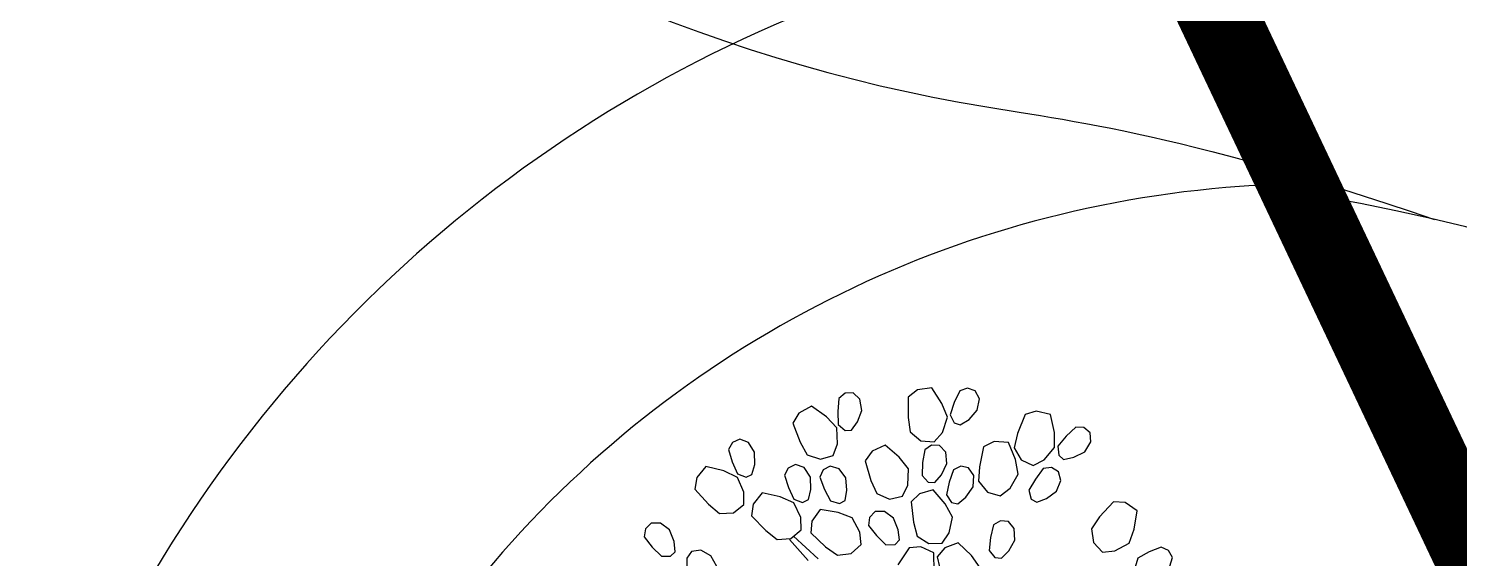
# Model space of a CAD drawing. Extents: x -809667 to 586099, y 3084146 to 3634412.
# Drawn here: x 381279.266 to 381282.426, y 3086174.134 to 3086175.304 of the extents above; entities that cross this region are included whole.
import ezdxf

# ---------------------------------------------------------------- set-up
doc = ezdxf.new("R2010")
doc.units = 0
doc.header["$LTSCALE"] = 0.5
doc.layers.get('0').update_dxf_attribs({"linetype": 'CONTINUOUS'})
doc.layers.add('WIRE-动力', color=2, linetype='CONTINUOUS')
doc.layers.add('文字', color=7, linetype='CONTINUOUS')

# ---------------------------------------------------------------- blocks, each defined once
blk = doc.blocks.new('紫薇')
at = {"color": 0}
for p, q in [((-76.82613555435091, 470.3658027416095), (-70.17897964641452, 482.3090796833858)), ((-74.51915320940316, 453.4312045825645), (-76.82613555435091, 470.3658027416095)), ((-70.17897964641452, 482.3090796833858), (-58.56272962223738, 485.6141877742484)), ((-58.56272962223738, 485.6141877742484), (-47.2853436646983, 481.2838832689449)), ((-47.2853436646983, 481.2838832689449), (-39.67039743904024, 463.3465304756537)), ((-21.42326032742858, 460.999291148968), (-5.144238645210862, 483.2220633896068)), ((-5.144238645210862, 483.2220633896068), (16.08761179354042, 479.2110519045964)), ((16.08761179354042, 479.2110519045964), (29.34938311949372, 467.9063562611118)), ((101.1993571445346, 461.4550648862496), (111.7120546940714, 470.1906092865393)), ((111.7120546940714, 470.1906092865393), (123.7378280051053, 469.0762572819367)), ((-191.0036765793338, 425.6444077426568), (-183.8517322102562, 452.2471866318956)), ((-183.8517322102562, 452.2471866318956), (-162.6046768249944, 456.1768588395789)), ((-162.6046768249944, 456.1768588395789), (-146.1547162607312, 450.4262484600767)), ((-146.1547162607312, 450.4262484600767), (-136.3857272807509, 421.4573585735634)), ((-62.91916915681213, 439.1406891262159), (-74.51915320940316, 453.4312045825645)), ((-39.67039743904024, 463.3465304756537), (-34.37870237790048, 444.7481514839455)), ((-30.7325297370553, 440.7595801567659), (-21.42326032742858, 460.999291148968)), ((29.34938311949372, 467.9063562611118), (27.99392400309443, 437.3647050680593)), ((97.23307165876031, 444.8306442396715), (101.1993571445346, 461.4550648862496)), ((123.7378280051053, 469.0762572819367), (132.6893908167258, 460.9645068934187)), ((132.6893908167258, 460.9645068934187), (133.310397490859, 441.4875876819715)), ((-246.0488934116438, 414.3645927300677), (-244.1650143852457, 427.9025964802131)), ((-244.1650143852457, 427.9025964802131), (-234.5271265814081, 435.1807915037498)), ((-234.5271265814081, 435.1807915037498), (-222.4469909407198, 435.2167645031586)), ((-222.4469909407198, 435.2167645031586), (-208.8665458466858, 421.2415170157328)), ((-50.31885999254882, 430.1607918394729), (-62.91916915681213, 439.1406891262159)), ((-41.02585940342396, 432.8048784742132), (-50.31885999254882, 430.1607918394729)), ((-34.37870237790048, 444.7481514839455), (-41.02585940342396, 432.8048784742132)), ((-24.11791147012264, 417.5116083836183), (-30.7325297370553, 440.7595801567659)), ((27.99392400309443, 437.3647050680593), (23.99261562619358, 416.1222386313602)), ((102.8874050360173, 427.31473786477), (97.23307165876031, 444.8306442396715)), ((111.3929303539917, 414.3894763467833), (102.8874050360173, 427.31473786477)), ((133.310397490859, 441.4875876819715), (131.5262467656285, 422.2335350187495)), ((133.4853633455932, 417.1971535412595), (149.4774254681543, 432.7072259811684)), ((149.4774254681543, 432.7072259811684), (172.6849523801357, 447.5486830389127)), ((172.6849523801357, 447.5486830389127), (191.0341188209131, 436.1386971874163)), ((191.0341188209131, 436.1386971874163), (199.3166252048686, 420.8066780688241)), ((-237.7802139855921, 399.4069283762947), (-246.0488934116438, 414.3645927300677)), ((-208.8665458466858, 421.2415170157328), (-197.2136777406558, 405.8106258353218)), ((-197.2136777406558, 405.8106258353218), (-199.0975592294708, 392.2726253448054)), ((-192.3728848574683, 403.4085433175787), (-191.0036765793338, 425.6444077426568)), ((-136.3857272807509, 421.4573585735634), (-132.4431722536683, 400.2039092322811)), ((-12.51792853605002, 403.2210968574509), (-24.11791147012264, 417.5116083836183)), ((23.99261562619358, 416.1222386313602), (7.390999815426767, 403.8596742236987)), ((34.47020547743887, 399.6066592065617), (45.22697879001498, 408.0398302366957)), ((45.22697879001498, 408.0398302366957), (57.21621464099735, 406.5840734420344)), ((57.21621464099735, 406.5840734420344), (65.93356820382178, 398.2211362784728)), ((121.0135495932773, 413.4979946883395), (111.3929303539917, 414.3894763467833)), ((131.5262467656285, 422.2335350187495), (121.0135495932773, 413.4979946883395)), ((131.2551751285791, 393.1295897485688), (133.4853633455932, 417.1971535412595)), ((199.3166252048686, 420.8066780688241), (187.0197802558541, 392.8170848013833)), ((-221.8012213809416, 390.2718171356246), (-237.7802139855921, 399.4069283762947)), ((-206.8078699456528, 386.4500689702109), (-221.8012213809416, 390.2718171356246)), ((-199.0975592294708, 392.2726253448054), (-206.8078699456528, 386.4500689702109)), ((-177.8068009559065, 384.1199309723452), (-192.3728848574683, 403.4085433175787)), ((-132.4431722536683, 400.2039092322811), (-143.493968761526, 382.772213104181)), ((-105.2900863587856, 369.4774580737576), (-90.96337145101279, 393.006236047484)), ((-90.96337145101279, 393.006236047484), (-69.46700935531408, 390.8185196937993)), ((-69.46700935531408, 390.8185196937993), (-55.29041409119964, 380.6846720045432)), ((-14.49844749178737, 381.6149998893961), (-3.304517260752618, 389.4586260756478)), ((7.390999815426767, 403.8596742236987), (-12.51792853605002, 403.2210968574509)), ((-3.304517260752618, 389.4586260756478), (8.589294435456395, 387.361426169984)), ((8.589294435456395, 387.361426169984), (16.84518652409315, 378.5426271026954)), ((30.0329425772652, 383.1017059991136), (34.47020547743887, 399.6066592065617)), ((65.93356820382178, 398.2211362784728), (66.00065600778908, 378.7344349035993)), ((136.9095088820904, 375.613687443547), (131.2551751285791, 393.1295897485688)), ((187.0197802558541, 392.8170848013833), (175.615007343702, 374.454514070414)), ((254.2803709385917, 374.7668006801978), (263.9842554219067, 388.8358236858621)), ((263.9842554219067, 388.8358236858621), (276.9426965573803, 393.1838518688455)), ((276.9426965573803, 393.1838518688455), (287.7538458323106, 387.8005391834304)), ((287.7538458323106, 387.8005391834304), (293.1706273378804, 377.0028797490522)), ((-339.3020910555497, 358.8073815116659), (-320.9093632884324, 370.1470134044066)), ((-320.9093632884324, 370.1470134044066), (-303.4928718125448, 370.727140086703)), ((-303.4928718125448, 370.727140086703), (-283.9187908293679, 347.2434206074104)), ((-161.8278108146042, 374.9848229931667), (-177.8068009559065, 384.1199309723452)), ((-173.3748178826645, 354.7665502494201), (-167.7692581275478, 367.2326741693541)), ((-167.7692581275478, 367.2326741693541), (-156.4767930861562, 371.5153412586078)), ((-143.493968761526, 382.772213104181), (-161.8278108146042, 374.9848229931667)), ((-156.4767930861562, 371.5153412586078), (-144.8715091599151, 368.1614843541756)), ((-144.8715091599151, 368.1614843541756), (-135.7561841830611, 350.9380444576964)), ((-112.8413196848705, 348.5182769531384), (-105.2900863587856, 369.4774580737576)), ((-55.29041409119964, 380.6846720045432), (-54.03914132341743, 350.1385749811307)), ((-19.81524376478046, 365.3720180271193), (-14.49844749178737, 381.6149998893961)), ((-15.61699080653489, 347.45127211418), (-19.81524376478046, 365.3720180271193)), ((16.84518652409315, 378.5426271026954), (15.86619715858251, 359.080417281948)), ((35.18706845212728, 365.4321432290599), (30.0329425772652, 383.1017059991136)), ((43.32173170894384, 352.2703196471557), (35.18706845212728, 365.4321432290599)), ((66.00065600778908, 378.7344349035993), (63.66989379748702, 359.538881114684)), ((65.48505007382482, 354.4488434074447), (81.91155225690454, 369.4980435194448)), ((81.91155225690454, 369.4980435194448), (105.5315966336057, 383.6737853558734)), ((105.5315966336057, 383.6737853558734), (123.5489974981174, 371.7468011481687)), ((123.5489974981174, 371.7468011481687), (131.3923153551295, 356.1855323286727)), ((155.7047124383971, 369.0172086553648), (136.9095088820904, 375.613687443547)), ((175.615007343702, 374.454514070414), (155.7047124383971, 369.0172086553648)), ((253.2254045847803, 356.3911236030981), (254.2803709385917, 374.7668006801978)), ((293.1706273378804, 377.0028797490522), (286.7138240663335, 358.6168599827215)), ((-336.3610483948141, 331.4174486706033), (-339.3020910555497, 358.8073815116659)), ((-283.9187908293679, 347.2434206074104), (-272.5648363009095, 328.8493844652548)), ((-266.8709667399526, 338.9394536176696), (-246.8202009098604, 346.9921845709905)), ((-246.8202009098604, 346.9921845709905), (-229.5580153660849, 344.607300392352)), ((-229.5580153660849, 344.607300392352), (-214.2545892521739, 318.1415701722726)), ((-169.6335848467425, 338.0900410888717), (-173.3748178826645, 354.7665502494201)), ((-135.7561841830611, 350.9380444576964), (-128.8993529807776, 332.8580664815381)), ((-104.2702814061195, 325.9183063944802), (-112.8413196848705, 348.5182769531384)), ((-54.03914132341743, 350.1385749811307), (-56.21628547739238, 328.6324620740488)), ((-8.200537050142884, 333.8717816965654), (-15.61699080653489, 347.45127211418)), ((15.86619715858251, 359.080417281948), (12.50844241119921, 340.0376438284293)), ((52.91312097758055, 351.1057141413912), (43.32173170894384, 352.2703196471557)), ((63.66989379748702, 359.538881114684), (52.91312097758055, 351.1057141413912)), ((62.57159755751491, 330.4544032001868), (65.48505007382482, 354.4488434074447)), ((131.3923153551295, 356.1855323286727), (118.3047832641751, 328.5568112088367)), ((256.4874277338386, 341.2661260413006), (253.2254045847803, 356.3911236030981)), ((286.7138240663335, 358.6168599827215), (278.0947869978845, 341.3075001528487)), ((-386.7482714392245, 314.3190567130223), (-380.3903960091993, 324.5873781023547)), ((-380.3903960091993, 324.5873781023547), (-369.1389999436215, 328.9847702505067)), ((-369.1389999436215, 328.9847702505067), (-351.4271703427657, 320.8590626837686)), ((-351.4271703427657, 320.8590626837686), (-334.9869135990739, 310.6796866720542)), ((-329.6052763769403, 310.1885075187311), (-336.3610483948141, 331.4174486706033)), ((-272.5648363009095, 328.8493844652548), (-276.57234220393, 308.6028037695214)), ((-268.6222744490951, 311.4477989887819), (-266.8709667399526, 338.9394536176696)), ((-201.9994309814647, 308.6403807112947), (-198.4661686588079, 321.8442666204646)), ((-198.4661686588079, 321.8442666204646), (-188.0069261863828, 327.8829130781814)), ((-188.0069261863828, 327.8829130781814), (-176.0139311570674, 326.4341062000021)), ((-176.0139311570674, 326.4341062000021), (-164.2538131903857, 310.8959062816575)), ((-156.858377774246, 324.8396619902924), (-169.6335848467425, 338.0900410888717)), ((-143.5388867715374, 316.9658125033602), (-156.858377774246, 324.8396619902924)), ((-134.5049141841009, 320.3919463837519), (-143.5388867715374, 316.9658125033602)), ((-128.8993529807776, 332.8580664815381), (-134.5049141841009, 320.3919463837519)), ((-91.49507578276098, 312.6679311161861), (-104.2702814061195, 325.9183063944802)), ((-56.21628547739238, 328.6324620740488), (-71.71291931346059, 315.0002035247162)), ((1.314512889832258, 332.1940216692165), (-8.200537050142884, 333.8717816965654)), ((12.50844241119921, 340.0376438284293), (1.314512889832258, 332.1940216692165)), ((7.087705814279616, 320.0177932968363), (31.43460488505661, 332.9052545903251)), ((31.43460488505661, 332.9052545903251), (48.78583101835102, 320.0283513208851)), ((67.72572392597795, 312.7848444869742), (62.57159755751491, 330.4544032001868)), ((118.3047832641751, 328.5568112088367), (106.3826288459823, 310.5258632833138)), ((208.0656473506242, 318.6739686829969), (219.6648827316239, 331.2262800624594)), ((219.6648827316239, 331.2262800624594), (233.1086224699393, 333.6945603517815)), ((233.1086224699393, 333.6945603517815), (243.0480396812782, 326.8338760109618)), ((243.0480396812782, 326.8338760109618), (246.8804222354665, 315.3777067093179)), ((265.1363476840779, 336.9594756281003), (256.4874277338386, 341.2661260413006)), ((278.0947869978845, 341.3075001528487), (265.1363476840779, 336.9594756281003)), ((-383.6144452830777, 301.0147085757926), (-386.7482714392245, 314.3190567130223)), ((-370.5007997509092, 290.0540934810415), (-383.6144452830777, 301.0147085757926)), ((-334.9869135990739, 310.6796866720542), (-331.8530909176916, 297.3753406861797)), ((-309.0549571858719, 297.464288582094), (-329.6052763769403, 310.1885075187311)), ((-276.57234220393, 308.6028037695214), (-290.855010997504, 294.7183311013505)), ((-265.5683423643932, 289.3801326686516), (-268.6222744490951, 311.4477989887819)), ((-214.2545892521739, 318.1415701722726), (-206.1879656529054, 298.0870835715905)), ((-195.6315457364544, 292.7799639487639), (-201.9994309814647, 308.6403807112947)), ((-164.2538131903857, 310.8959062816575), (-154.5855437256396, 294.149972348474)), ((-148.4023359529674, 281.669319187291), (-138.0354296527803, 307.1915723523125)), ((-138.0354296527803, 307.1915723523125), (-116.4665054176003, 308.4804453300312)), ((-116.4665054176003, 308.4804453300312), (-100.8479098500684, 300.751914110966)), ((-100.8479098500684, 300.751914110966), (-94.71290218830109, 270.8020992884412)), ((-71.71291931346059, 315.0002035247162), (-91.49507578276098, 312.6679311161861)), ((-68.4871411640197, 285.7778774937615), (-58.61885228008032, 299.7320760348812)), ((-58.61885228008032, 299.7320760348812), (-45.61028755735606, 303.927763058804)), ((-45.61028755735606, 303.927763058804), (-34.86304506659508, 298.4179733181372)), ((-14.32009886112064, 282.0685430252925), (-10.12290578149259, 305.8720078309998)), ((-10.12290578149259, 305.8720078309998), (7.087705814279616, 320.0177932968363)), ((55.78256525378674, 304.0685132155195), (41.23088390100747, 277.1821170868352)), ((48.78583101835102, 320.0283513208851), (55.78256525378674, 304.0685132155195)), ((57.57177859265357, 263.8888908075169), (81.74245021026582, 307.3671524031088)), ((86.3258146038279, 305.656742640771), (67.72572392597795, 312.7848444869742)), ((72.0741807455197, 266.3043487975374), (88.99365128669888, 304.9516914514825)), ((106.3826288459823, 310.5258632833138), (86.3258146038279, 305.656742640771)), ((204.4179439041764, 300.6331061320379), (208.0656473506242, 318.6739686829969)), ((-352.3008500877768, 287.3081338508055), (-370.5007997509092, 290.0540934810415)), ((-336.939391573891, 289.1606830721721), (-352.3008500877768, 287.3081338508055)), ((-331.8530909176916, 297.3753406861797), (-336.939391573891, 289.1606830721721)), ((-323.59782031551, 274.1657094759867), (-315.5890937345102, 283.2056930316612)), ((-315.5890937345102, 283.2056930316612), (-303.7545101335272, 285.6292445855215)), ((-290.855010997504, 294.7183311013505), (-309.0549571858719, 297.464288582094)), ((-303.7545101335272, 285.6292445855215), (-287.679159084335, 274.6147486837581)), ((-247.476334867999, 273.3520126538351), (-265.5683423643932, 289.3801326686516)), ((-213.5743270264938, 278.8146732645109), (-230.0066956402734, 267.5563221024349)), ((-206.1879656529054, 298.0870835715905), (-213.5743270264938, 278.8146732645109)), ((-180.8962639570236, 281.7504611080512), (-195.6315457364544, 292.7799639487639)), ((-166.4862025836483, 276.1151725174859), (-180.8962639570236, 281.7504611080512)), ((-158.1188080925494, 280.9460899783298), (-166.4862025836483, 276.1151725174859)), ((-154.5855437256396, 294.149972348474), (-158.1188080925494, 280.9460899783298)), ((-152.4936937009916, 259.7702509472147), (-148.4023359529674, 281.669319187291)), ((-69.75763739272952, 267.4158432567492), (-68.4871411640197, 285.7778774937615)), ((-29.57332575693727, 287.5575018385425), (-36.24540842138231, 269.2485055746511)), ((-34.86304506659508, 298.4179733181372), (-29.57332575693727, 287.5575018385425)), ((-10.12184519320726, 264.1478011356667), (-14.32009886112064, 282.0685430252925)), ((-322.7680003270507, 260.5224714251235), (-323.59782031551, 274.1657094759867)), ((-311.7053427565843, 247.4947935873643), (-322.7680003270507, 260.5224714251235)), ((-287.679159084335, 274.6147486837581), (-273.2055518645793, 261.7922515878454)), ((-273.2055518645793, 261.7922515878454), (-272.3757349345833, 248.1490162471309)), ((-230.0066956402734, 267.5563221024349), (-247.476334867999, 273.3520126538351)), ((-140.4083578921854, 238.8378352997825), (-152.4936937009916, 259.7702509472147)), ((-94.71290218830109, 270.8020992884412), (-93.41202977951616, 249.2252464136109)), ((-66.67330093495548, 252.2536133779213), (-69.75763739272952, 267.4158432567492)), ((-36.24540842138231, 269.2485055746511), (-45.06694355700165, 252.0414647022262)), ((8.068818562664092, 256.0315851913765), (-10.12184519320726, 264.1478011356667)), ((28.35807629674673, 259.8171041766182), (8.068818562664092, 256.0315851913765)), ((41.23088390100747, 277.1821170868352), (28.35807629674673, 259.8171041766182)), ((-294.2357004685327, 241.6991003258154), (-311.7053427565843, 247.4947935873643)), ((-278.7827165927738, 240.9170289607719), (-294.2357004685327, 241.6991003258154)), ((-272.3757349345833, 248.1490162471309), (-278.7827165927738, 240.9170289607719)), ((-125.6730781560764, 227.8083359980956), (-140.4083578921854, 238.8378352997825)), ((-93.41202977951616, 249.2252464136109), (-106.5212182225659, 233.2836871491745)), ((-93.41371097508818, 232.5288500888273), (-76.48136852309108, 236.6478914050385)), ((-76.48136852309108, 236.6478914050385), (-52.53031011484563, 217.6485090991482)), ((-58.07550641521811, 247.8457813160494), (-66.67330093495548, 252.2536133779213)), ((-45.06694355700165, 252.0414647022262), (-58.07550641521811, 247.8457813160494)), ((-234.3636265955865, 214.3517522634938), (-229.5332393599674, 227.1382257761434)), ((-229.6065723448992, 197.9361128518358), (-234.3636265955865, 214.3517522634938)), ((-229.5332393599674, 227.1382257761434), (-218.5247161881998, 232.1054605925456)), ((-218.5247161881998, 232.1054605925456), (-206.7355716275051, 229.4697364708409)), ((-206.7355716275051, 229.4697364708409), (-196.5809974335134, 212.8378197373822)), ((-161.2672714358196, 196.2742251371965), (-148.4106848333031, 220.6374419583008)), ((-148.4106848333031, 220.6374419583008), (-126.8206111220643, 219.7723388960585)), ((-126.8206111220643, 219.7723388960585), (-112.0491410754621, 210.5271025570109)), ((-106.5212182225659, 233.2836871491745), (-125.6730781560764, 227.8083359980956)), ((-109.1079939492047, 217.6772788548842), (-93.41371097508818, 232.5288500888273)), ((-100.6441168058664, 191.4623797191307), (-109.1079939492047, 217.6772788548842)), ((-416.6619458459318, 181.7057877657935), (-403.6075854990631, 198.923899221234)), ((-403.6075854990631, 198.923899221234), (-387.5767567930743, 205.7564136413857)), ((-387.5767567930743, 205.7564136413857), (-360.841171907261, 190.9294710131362)), ((-216.042697337456, 185.4942578142509), (-229.6065723448992, 197.9361128518358)), ((-196.5809974335134, 212.8378197373822), (-188.6281283535063, 195.2124513396993)), ((-188.6281283535063, 195.2124513396993), (-193.4585172701627, 182.4259815523401)), ((-167.5187413757667, 174.8913459675387), (-161.2672714358196, 196.2742251371965)), ((-112.0491410754621, 210.5271025570109), (-108.9266582122073, 180.1152655901387)), ((-404.0251202629879, 157.2278631767258), (-416.6619458459318, 181.7057877657935)), ((-360.841171907261, 190.9294710131362), (-343.6092323521152, 177.8790645739064)), ((-343.6092323521152, 177.8790645739064), (-340.0322117703035, 157.5520122265443)), ((-202.2653363468125, 178.4521934567019), (-216.042697337456, 185.4942578142509)), ((-193.4585172701627, 182.4259815523401), (-202.2653363468125, 178.4521934567019)), ((-390.0567723950371, 139.8729314329103), (-404.0251202629879, 157.2278631767258)), ((-340.0322117703035, 157.5520122265443), (-348.3347537415102, 139.4456319706514)), ((-366.2976523935795, 135.4315821779892), (-390.0567723950371, 139.8729314329103)), ((-348.3347537415102, 139.4456319706514), (-366.2976523935795, 135.4315821779892)), ((-444.8331507826224, 98.92753135133535), (-442.6139540327713, 110.7991854036227)), ((-442.6139540327713, 110.7991854036227), (-433.7108609257266, 118.9641045248136)), ((-433.7108609257266, 118.9641045248136), (-414.2597275506705, 117.7853587111458)), ((-414.2597275506705, 117.7853587111458), (-395.2524299426004, 114.2322790054604)), ((-395.2524299426004, 114.2322790054604), (-387.5241432087496, 102.9584131715819)), ((-437.104860031046, 87.65366476494819), (-444.8331507826224, 98.92753135133535))]:
    blk.add_line(p, q, dxfattribs=at)
blk = doc.blocks.new('23424')
at = {"layer": '文字', "color": 8, "linetype": 'Continuous'}
for points in [[(382031.8779007389, 3087699.872879809, 0.2936854508029441), (382027.6319991132, 3087703.265543549, 0.4292249617837921), (382024.7950321917, 3087700.003212432, 0.3319529453537396)], [(382031.3182360328, 3087699.654603877, 0.2789047855136092), (382027.6299027781, 3087702.664694107, 0.4335754874115339), (382025.3946576678, 3087699.98201601, 0.4256740625319647)]]:
    blk.add_lwpolyline(points, format="xyb", dxfattribs=at)
blk.add_open_spline([(382021.5864333015, 3087711.699345378), (382021.6165923287, 3087710.985328803), (382022.0637037682, 3087707.388086075), (382024.6560806874, 3087702.996979217), (382027.4464095538, 3087702.790485382), (382028.0293331757, 3087702.590072462)], degree=3, knots=[6.208640973147585, 6.208640973147585, 6.208640973147585, 6.208640973147585, 8.300034195953438, 16.52630427416807, 17.28581345565724, 17.28581345565724, 17.28581345565724, 17.28581345565724], dxfattribs=at)
at = {"layer": '文字', "color": 8, "linetype": 'Continuous', "xscale": -0.00148055020779717, "yscale": 0.00148055020779717, "zscale": 0.00148055020779717, "rotation": 18.3940818516088}
blk.add_blockref('紫薇', (382026.8719370769, 3087701.49647729), dxfattribs=at)

msp = doc.modelspace()

# ---------------------------------------------------------------- linework, layer by layer
at = {"layer": 'WIRE-动力', "linetype": 'Continuous', "const_width": 0.175}
msp.add_lwpolyline([(381284.3518750618, 3086179.707615819), (381280.6518658805, 3086177.956489259), (381292.403014899, 3086153.127124963)], dxfattribs=at)

# ---------------------------------------------------------------- block references
at = {"layer": '文字', "color": 8, "linetype": 'Continuous'}
msp.add_blockref('23424', (-745.6580644398928, -1527.707586588804), dxfattribs=at)

doc.saveas('drawing.dxf')
